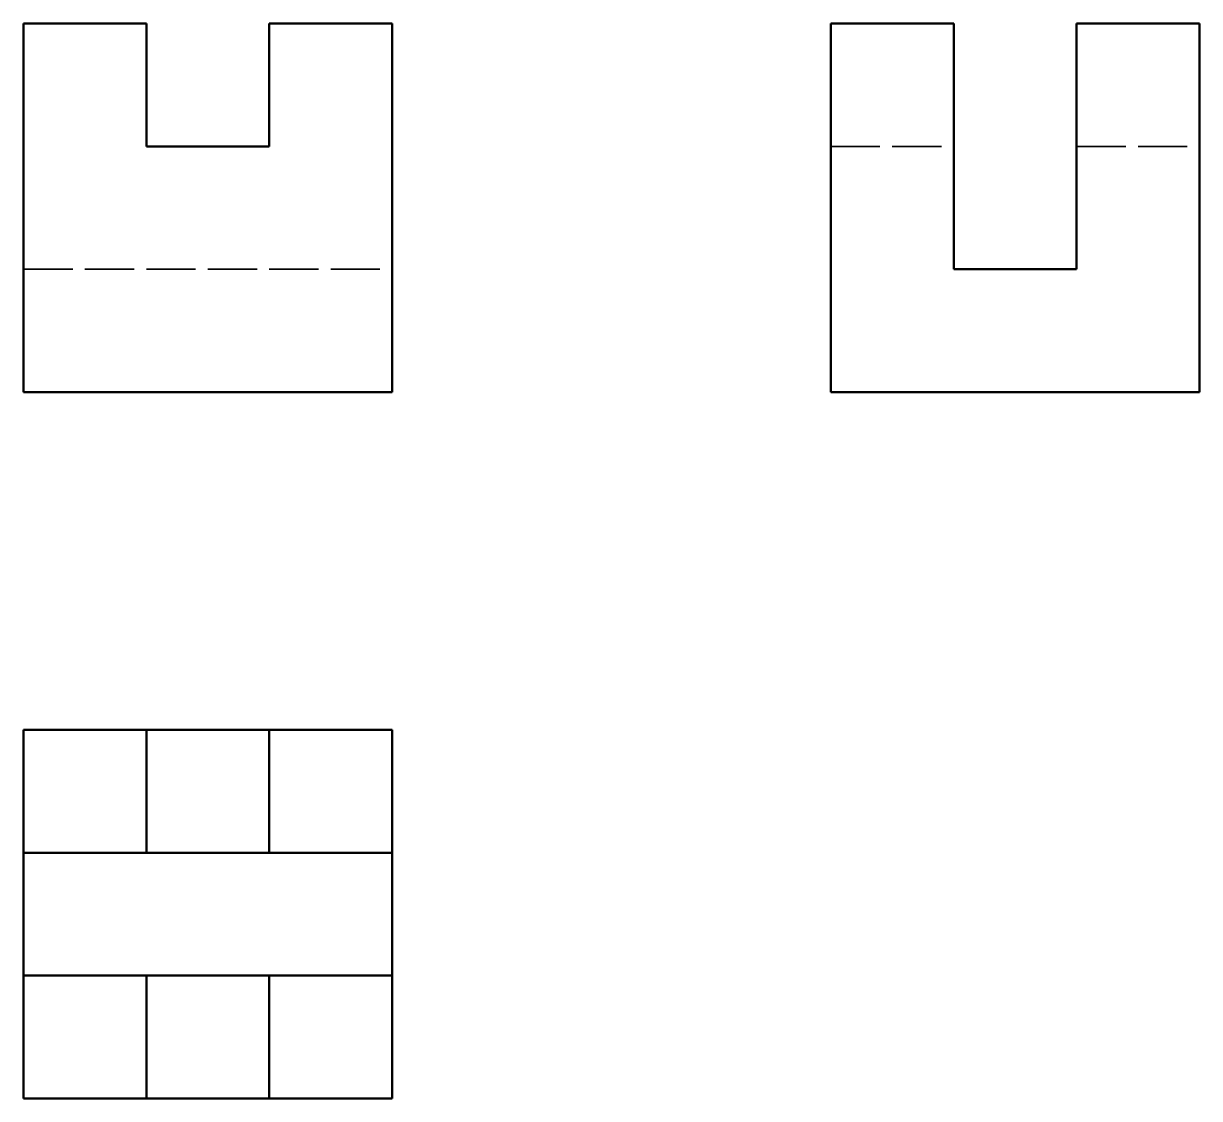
# Model space of a CAD drawing. Header units: millimetres. Extents: x 76.9 to 172.6, y 63.4 to 150.9.
import ezdxf

# ---------------------------------------------------------------- set-up
doc = ezdxf.new("R2010")
doc.units = ezdxf.units.MM
doc.linetypes.add('DASHED', pattern=[0.2068, 0.1655, -0.0413])
doc.layers.add('Oculto (ISO)', color=7, linetype='DASHED', lineweight=35)
doc.layers.add('Visible (ISO)', color=7, linetype='Continuous', lineweight=50)

msp = doc.modelspace()

# ---------------------------------------------------------------- linework, layer by layer
at = {"layer": 'Oculto (ISO)', "ltscale": 24.17795}
for p, q in [((142.627, 140.875), (152.627, 140.875)), ((162.627, 140.875), (172.627, 140.875)), ((76.933, 130.875), (106.933, 130.875))]:
    msp.add_line(p, q, dxfattribs=at)
at = {"layer": 'Visible (ISO)'}
for p, q in [((76.933, 150.875), (76.933, 120.875)), ((76.933, 150.875), (86.933, 150.875)), ((86.933, 150.875), (86.933, 140.875)), ((96.933, 150.875), (106.933, 150.875)), ((96.933, 140.875), (96.933, 150.875)), ((106.933, 150.875), (106.933, 120.875)), ((142.627, 150.875), (152.627, 150.875)), ((142.627, 150.875), (142.627, 120.875)), ((152.627, 130.875), (152.627, 150.875)), ((162.627, 150.875), (172.627, 150.875)), ((162.627, 150.875), (162.627, 130.875)), ((172.627, 150.875), (172.627, 120.875)), ((86.933, 140.875), (96.933, 140.875)), ((162.627, 130.875), (152.627, 130.875)), ((76.933, 120.875), (106.933, 120.875)), ((142.627, 120.875), (172.627, 120.875)), ((86.933, 93.407), (76.933, 93.407)), ((76.933, 93.407), (76.933, 83.407)), ((86.933, 93.407), (86.933, 83.407)), ((86.933, 93.407), (96.933, 93.407)), ((106.933, 93.407), (96.933, 93.407)), ((96.933, 93.407), (96.933, 83.407)), ((106.933, 83.407), (106.933, 93.407)), ((76.933, 83.407), (86.933, 83.407)), ((76.933, 73.407), (76.933, 83.407)), ((96.933, 83.407), (86.933, 83.407)), ((96.933, 83.407), (106.933, 83.407)), ((106.933, 73.407), (106.933, 83.407)), ((76.933, 73.407), (76.933, 63.407)), ((76.933, 73.407), (86.933, 73.407)), ((86.933, 73.407), (86.933, 63.407)), ((86.933, 73.407), (96.933, 73.407)), ((96.933, 73.407), (106.933, 73.407)), ((96.933, 73.407), (96.933, 63.407)), ((106.933, 63.407), (106.933, 73.407)), ((76.933, 63.407), (86.933, 63.407)), ((86.933, 63.407), (96.933, 63.407)), ((96.933, 63.407), (106.933, 63.407))]:
    msp.add_line(p, q, dxfattribs=at)

doc.saveas('drawing.dxf')
